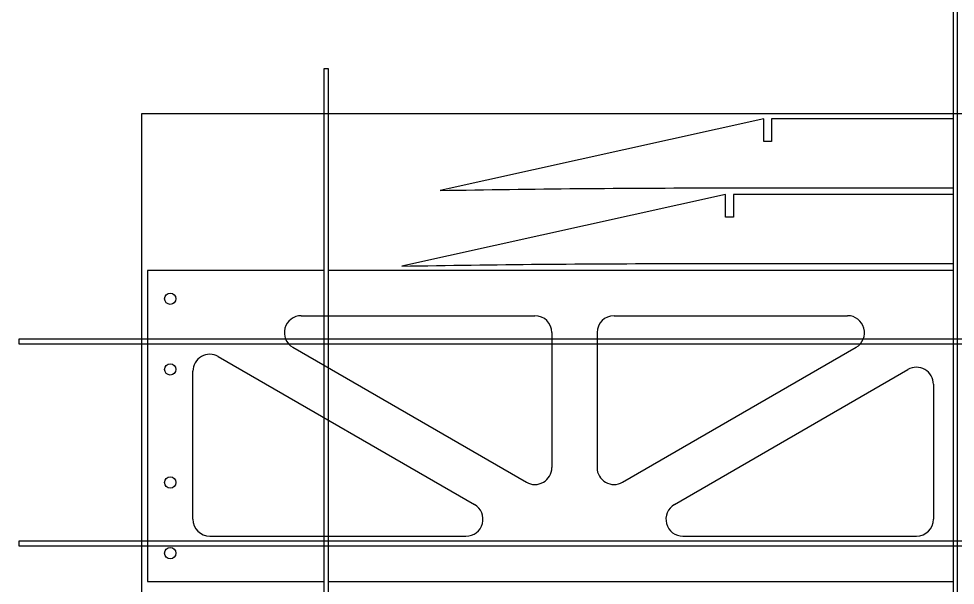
# Model space of a CAD drawing. Header units: inches. Extents: x -1514 to 1282, y -2074 to 286.
# Drawn here: x -499.46 to -458.06, y -1590.04 to -1564.99 of the extents above; entities that cross this region are included whole.
import ezdxf

# ---------------------------------------------------------------- set-up
doc = ezdxf.new("R2010")
doc.units = ezdxf.units.IN
doc.header["$LTSCALE"] = 0.1
doc.header["$MEASUREMENT"] = 0
doc.layers.add('pic', color=1, linetype='Continuous')

msp = doc.modelspace()

# ---------------------------------------------------------------- linework, layer by layer
at = {"color": 7, "linetype": 'Continuous', "lineweight": 25}
for p, q in [((-486.96361, -1578.12246), (-476.64024, -1578.12246)), ((-473.14024, -1578.12246), (-462.81688, -1578.12246)), ((-475.89024, -1578.87246), (-475.89024, -1584.8396)), ((-473.89024, -1578.87246), (-473.89024, -1584.8396)), ((-487.33894, -1579.52179), (-477.01557, -1585.48893)), ((-472.76492, -1585.48893), (-462.44155, -1579.52179)), ((-490.63275, -1579.92796), (-479.30939, -1586.47313)), ((-491.75808, -1587.12246), (-491.75808, -1580.57729)), ((-470.4711, -1586.47313), (-460.14774, -1580.50599)), ((-459.02241, -1581.15532), (-459.02241, -1587.12246)), ((-491.00808, -1587.87246), (-479.68471, -1587.87246)), ((-470.09577, -1587.87246), (-459.77241, -1587.87246))]:
    msp.add_line(p, q, dxfattribs=at)
for points in [[(-458.15552, -1569.42429), (-466.17304, -1569.42429), (-466.17304, -1570.42429), (-466.52304, -1570.42429), (-466.52304, -1569.41815), (-480.82379, -1572.58639, -0.00458218), (-468.59249, -1572.47429), (-466.54804, -1572.47429), (-466.14804, -1572.47429), (-458.15552, -1572.47429)], [(-458.15552, -1572.7701), (-467.86394, -1572.7701), (-467.86394, -1573.7701), (-468.21394, -1573.7701), (-468.21394, -1572.76395), (-482.51469, -1575.93219, -0.00458218), (-470.28339, -1575.8201), (-468.23894, -1575.8201), (-467.83894, -1575.8201), (-458.15552, -1575.8201)]]:
    msp.add_lwpolyline(points, format="xyb", dxfattribs=at)
for points in [[(-485.96567, -1576.12246), (-493.75808, -1576.12246), (-493.75808, -1589.87246), (-485.96567, -1589.87246)], [(-458.15552, -1576.12246), (-485.76567, -1576.12246)], [(-485.76567, -1589.87246), (-458.15552, -1589.87246)]]:
    msp.add_lwpolyline(points, dxfattribs=at)
for centre in [(-492.75808, -1577.37246), (-492.75808, -1580.49746), (-492.75808, -1585.49746), (-492.75808, -1588.62246)]:
    msp.add_circle(centre, 0.25, dxfattribs=at)
for centre, start, end in [((-486.96361, -1578.87246), 90, 239.971089), ((-476.64024, -1578.87246), 0, 90), ((-473.14024, -1578.87246), 90, 180), ((-462.81688, -1578.87246), 300.028911, 90), ((-491.00808, -1580.57729), 59.971089, 180), ((-459.77241, -1581.15532), 0, 120.028911), ((-476.64024, -1584.8396), 239.971089, 0), ((-473.14024, -1584.8396), 180, 300.028911), ((-479.68471, -1587.12246), 270, 59.971089), ((-470.09577, -1587.12246), 120.028911, 270), ((-491.00808, -1587.12246), 180, 270), ((-459.77241, -1587.12246), 270, 0)]:
    msp.add_arc(centre, 0.75, start, end, dxfattribs=at)
at = {"layer": 'pic'}
for points in [[(-458.15552, -1663.58732), (-457.95552, -1663.58732), (-457.95552, -1460.86897), (-458.15552, -1460.86897)], [(-499.45634, -1588.29659), (-369.45634, -1588.29659), (-369.45634, -1588.09659), (-499.45634, -1588.09659)]]:
    msp.add_lwpolyline(points, close=True, dxfattribs=at)
for points in [[(-485.96567, -1612.20503), (-485.96567, -1615.20382), (-485.76567, -1615.20382), (-485.76567, -1567.20382), (-485.96567, -1567.20382), (-485.96567, -1611.27312)], [(-392.56262, -1579.16296), (-499.45634, -1579.16296), (-499.45634, -1579.36296), (-392.56262, -1579.36296)]]:
    msp.add_lwpolyline(points, dxfattribs=at)
at = {"layer": 'pic', "color": 1}
msp.add_lwpolyline([(-494.03295, -1612.20503), (-380.53295, -1612.20503), (-380.53295, -1569.20503), (-494.03295, -1569.20503)], close=True, dxfattribs=at)

doc.saveas('drawing.dxf')
